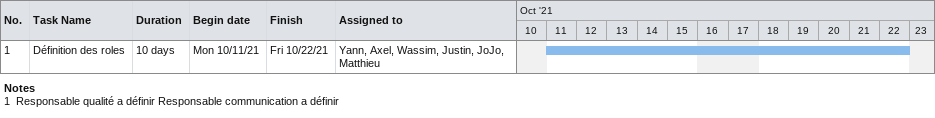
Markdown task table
| ID | Task | Duration | Start | Finish | Resources |
|---|---|---|---|---|---|
| 1 | Définition des roles | 10d | 2021-10-11 | 2021-10-22 | Yann, Axel, Wassim, Justin, JoJo, Matthieu |

Notes
- 1: Responsable qualité a définir Responsable communication a définir
